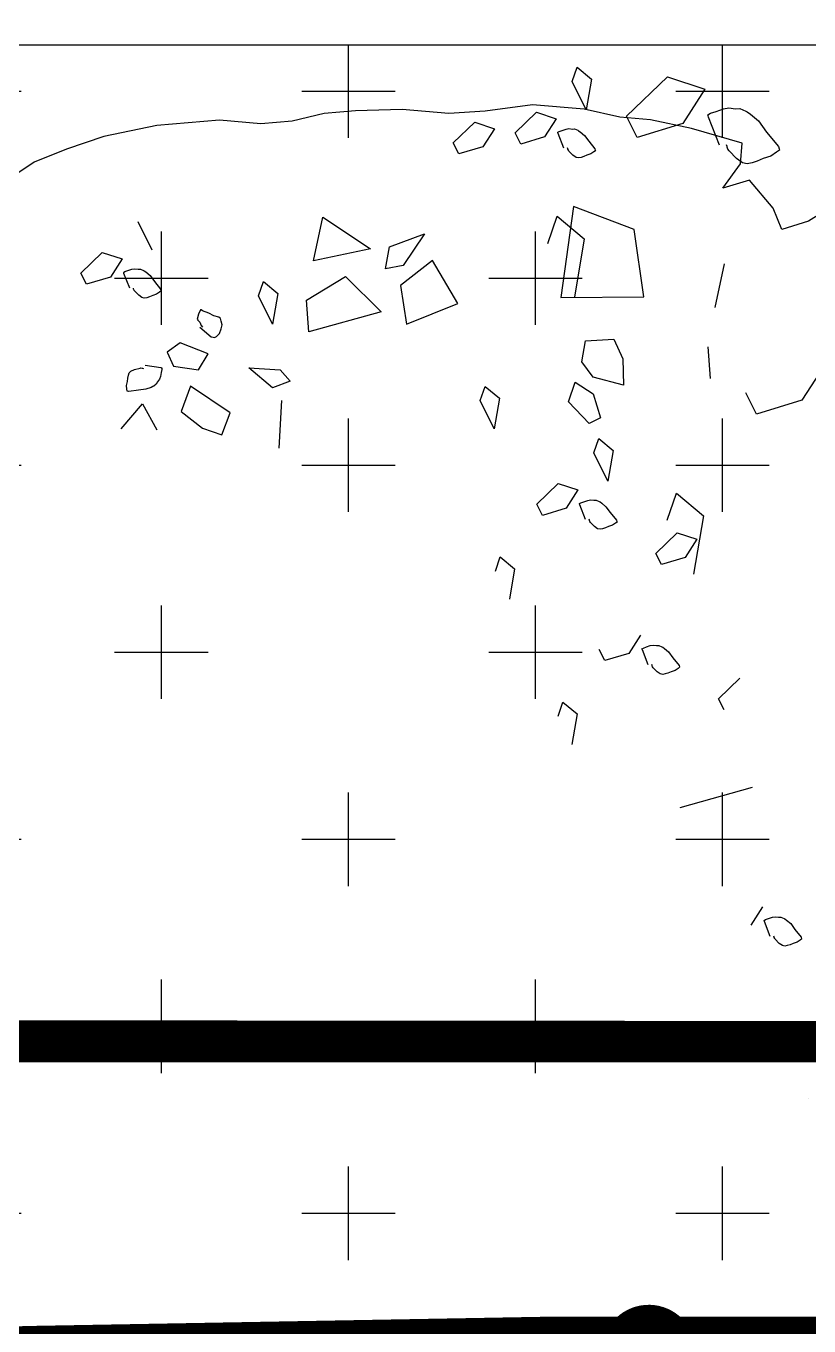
# Model space of a CAD drawing. Header units: metres. Extents: x 71066629 to 71645179, y 84793221 to 85208804.
# Drawn here: x 71262499 to 71265822, y 85023641 to 85029158 of the extents above; entities that cross this region are included whole.
import ezdxf

# ---------------------------------------------------------------- set-up
doc = ezdxf.new("R2010")
doc.units = ezdxf.units.M
doc.header["$LTSCALE"] = 1000
doc.linetypes.add('DASH', pattern=[0.35, 0.25, -0.1])
doc.linetypes.add('HIDDENX2', pattern=[19.049999999999997, 12.7, -6.35])
for name, color, linetype in [('A_SITEP_PLANT', 85, 'Continuous'), ('DIM_SYMB', 3, 'Continuous'), ('G-ANNO-DIMS', 3, 'Continuous'), ('G-BLDG-MULT', 1, 'Continuous'), ('G-BSMT-OTLN', 5, 'HIDDENX2'), ('G-PLTG', 105, 'Continuous')]:
    doc.layers.add(name, color=color, linetype=linetype)

# ---------------------------------------------------------------- blocks, each defined once
blk = doc.blocks.new('A$C1F6C256B')
at = {"layer": 'A_SITEP_PLANT'}
for p, q in [((2401.510426177585, 4975.191479174013), (2407.930817543878, 5017.710252223886)), ((2401.510426177585, 4975.191479174013), (2407.930817543878, 5017.710252223886)), ((2407.930817543878, 5017.710252223886), (2453.721790893527, 4991.481093560869)), ((2407.930817543878, 5017.710252223886), (2453.721790893527, 4991.481093560869)), ((2569.993561667449, 4906.824250661914), (2663.68005020771, 5037.103081630165)), ((2569.993561667449, 4906.824250661914), (2663.68005020771, 5037.103081630165)), ((2663.68005020771, 5037.103081630165), (2774.410378404777, 5022.221250859468)), ((2663.68005020771, 5037.103081630165), (2774.410378404777, 5022.221250859468)), ((2774.410378404777, 5022.221250859468), (2730.285772326635, 4914.960755759064)), ((2774.410378404777, 5022.221250859468), (2730.285772326635, 4914.960755759064)), ((2454.902553832974, 4903.783448294213), (2401.510426177585, 4975.191479174013)), ((2454.902553832974, 4903.783448294213), (2401.510426177585, 4975.191479174013)), ((2453.721790893527, 4991.481093560869), (2454.902553832974, 4903.783448294213)), ((2453.721790893527, 4991.481093560869), (2454.902553832974, 4903.783448294213)), ((2610.765316044272, 4853.044299677596), (2569.993561667449, 4906.824250661914)), ((2610.765316044272, 4853.044299677596), (2569.993561667449, 4906.824250661914)), ((2730.285772326635, 4914.960755759064), (2610.765316044272, 4853.044299677596)), ((2730.285772326635, 4914.960755759064), (2610.765316044272, 4853.044299677596)), ((2268.598551581672, 4803.0183027272), (2317.663881987566, 4871.605297467846)), ((2268.598551581672, 4803.0183027272), (2317.663881987566, 4871.605297467846)), ((2317.663881987566, 4871.605297467846), (2376.017639618134, 4863.611636944319)), ((2317.663881987566, 4871.605297467846), (2376.017639618134, 4863.611636944319)), ((2376.017639618134, 4863.611636944319), (2352.852221867536, 4807.299876707635)), ((2376.017639618134, 4863.611636944319), (2352.852221867536, 4807.299876707635)), ((2101.654908552475, 4743.827216280682), (2150.740403839736, 4812.210175229149)), ((2101.654908552475, 4743.827216280682), (2150.740403839736, 4812.210175229149)), ((2150.740403839736, 4812.210175229149), (2208.87435667665, 4804.400818801892)), ((2150.740403839736, 4812.210175229149), (2208.87435667665, 4804.400818801892)), ((2208.87435667665, 4804.400818801892), (2185.809544323071, 4748.095450630441)), ((2208.87435667665, 4804.400818801892), (2185.809544323071, 4748.095450630441)), ((2290.08416393603, 4774.99425648115), (2268.598551581672, 4803.0183027272)), ((2290.08416393603, 4774.99425648115), (2268.598551581672, 4803.0183027272)), ((2352.852221867536, 4807.299876707635), (2290.08416393603, 4774.99425648115)), ((2352.852221867536, 4807.299876707635), (2290.08416393603, 4774.99425648115)), ((2185.809544323071, 4748.095450630441), (2122.94088112883, 4715.783437331702)), ((2185.809544323071, 4748.095450630441), (2122.94088112883, 4715.783437331702)), ((2122.94088112883, 4715.783437331702), (2101.654908552475, 4743.827216280682)), ((2122.94088112883, 4715.783437331702), (2101.654908552475, 4743.827216280682)), ((2468.451557691209, 4628.532810790173), (2480.293435304426, 4368.487437912496)), ((2649.593127409695, 4595.245668833959), (2468.451557691209, 4628.532810790173)), ((2468.451557691209, 4628.532810790173), (2480.293435304426, 4368.487437912496)), ((2649.593127409695, 4595.245668833959), (2468.451557691209, 4628.532810790173)), ((2416.087467460893, 4512.384427240351), (2428.201976268203, 4592.583113950648)), ((2416.087467460893, 4512.384427240351), (2428.201976268203, 4592.583113950648)), ((2428.201976268203, 4592.583113950648), (2515.347375755257, 4543.386689028528)), ((2428.201976268203, 4592.583113950648), (2515.347375755257, 4543.386689028528)), ((2710.611765227688, 4412.90263561366), (2649.593127409695, 4595.245668833959)), ((2710.611765227688, 4412.90263561366), (2649.593127409695, 4595.245668833959)), ((2515.347375755257, 4543.386689028528), (2517.635213415022, 4375.968482876866)), ((2515.347375755257, 4543.386689028528), (2517.635213415022, 4375.968482876866)), ((2914.379384827917, 4419.892519170855), (2918.250372612733, 4545.519182711025)), ((2914.379384827917, 4419.892519170855), (2918.250372612733, 4545.519182711025)), ((1772.796193548071, 4344.286793615786), (1776.44684280525, 4470.094156815467)), ((1772.796193548071, 4344.286793615786), (1776.44684280525, 4470.094156815467)), ((1776.44684280525, 4470.094156815467), (1925.216935699515, 4407.104360721249)), ((1776.44684280525, 4470.094156815467), (1925.216935699515, 4407.104360721249)), ((1976.965479092091, 4421.930895866885), (2067.647502012551, 4475.811599660199)), ((1976.965479092091, 4421.930895866885), (2067.647502012551, 4475.811599660199)), ((2067.647502012551, 4475.811599660199), (2025.179956994427, 4377.327658508555)), ((2067.647502012551, 4475.811599660199), (2025.179956994427, 4377.327658508555)), ((1977.434468005551, 4358.847254097666), (1976.965479092091, 4421.930895866885)), ((1977.434468005551, 4358.847254097666), (1976.965479092091, 4421.930895866885)), ((1925.216935699515, 4407.104360721249), (1772.796193548071, 4344.286793615786)), ((1925.216935699515, 4407.104360721249), (1772.796193548071, 4344.286793615786)), ((2025.179956994427, 4377.327658508555), (1977.434468005551, 4358.847254097666)), ((2025.179956994427, 4377.327658508555), (1977.434468005551, 4358.847254097666)), ((2104.07241755398, 4406.1650919182), (2027.63783075189, 4319.701429188455)), ((2104.07241755398, 4406.1650919182), (2027.63783075189, 4319.701429188455)), ((2196.152233940084, 4299.531395697152), (2104.07241755398, 4406.1650919182)), ((2196.152233940084, 4299.531395697152), (2104.07241755398, 4406.1650919182)), ((2480.293435304426, 4368.487437912496), (2710.611765227688, 4412.90263561366)), ((2480.293435304426, 4368.487437912496), (2710.611765227688, 4412.90263561366)), ((1318.097973540018, 4291.727245808463), (1264.785407084681, 4363.345617559448)), ((1318.097973540018, 4291.727245808463), (1264.785407084681, 4363.345617559448)), ((1773.80734849954, 4230.676725265425), (1869.935357143113, 4316.458226082236)), ((1773.80734849954, 4230.676725265425), (1869.935357143113, 4316.458226082236)), ((1869.935357143113, 4316.458226082236), (1987.431763018889, 4237.223510480341)), ((1869.935357143113, 4316.458226082236), (1987.431763018889, 4237.223510480341)), ((2027.63783075189, 4319.701429188455), (2064.443349052977, 4215.493948568765)), ((2027.63783075189, 4319.701429188455), (2064.443349052977, 4215.493948568765)), ((2938.011439318653, 4219.691543890629), (2915.491146599816, 4306.288840871392)), ((2938.011439318653, 4219.691543890629), (2915.491146599816, 4306.288840871392)), ((3247.66344381345, 4313.069798164885), (3203.538838111272, 4205.80930233936)), ((3247.66344381345, 4313.069798164885), (3203.538838111272, 4205.80930233936)), ((2064.443349052977, 4215.493948568765), (2196.152233940084, 4299.531395697152)), ((2064.443349052977, 4215.493948568765), (2196.152233940084, 4299.531395697152)), ((2570.429009128479, 4260.041761863453), (2649.210572092387, 4279.767455169029)), ((2570.429009128479, 4260.041761863453), (2649.210572092387, 4279.767455169029)), ((2649.210572092387, 4279.767455169029), (2683.913729761204, 4229.580320525565)), ((2649.210572092387, 4279.767455169029), (2683.913729761204, 4229.580320525565)), ((1131.893351090257, 4190.971924650774), (1180.97796724987, 4259.3547952433)), ((1131.893351090257, 4190.971924650774), (1180.97796724987, 4259.3547952433)), ((1180.97796724987, 4259.3547952433), (1239.312438831316, 4251.565258438088)), ((1180.97796724987, 4259.3547952433), (1239.312438831316, 4251.565258438088)), ((1239.312438831316, 4251.565258438088), (1216.066580242769, 4195.043071364839)), ((1239.312438831316, 4251.565258438088), (1216.066580242769, 4195.043071364839)), ((1637.898983168067, 4218.929307991261), (1644.459270183114, 4261.056954249303)), ((1637.898983168067, 4218.929307991261), (1644.459270183114, 4261.056954249303)), ((1644.459270183114, 4261.056954249303), (1690.110346648668, 4235.218921371096)), ((1644.459270183114, 4261.056954249303), (1690.110346648668, 4235.218921371096)), ((1690.110346648668, 4235.218921371096), (1691.231021595944, 4147.113936168317)), ((1690.110346648668, 4235.218921371096), (1691.231021595944, 4147.113936168317)), ((1796.428245943971, 4144.085819987144), (1773.80734849954, 4230.676725265425)), ((1796.428245943971, 4144.085819987144), (1773.80734849954, 4230.676725265425)), ((1987.431763018889, 4237.223510480341), (1796.428245943971, 4144.085819987144)), ((1987.431763018889, 4237.223510480341), (1796.428245943971, 4144.085819987144)), ((2571.442706688482, 4200.656533966802), (2570.429009128479, 4260.041761863453)), ((2571.442706688482, 4200.656533966802), (2570.429009128479, 4260.041761863453)), ((1216.066580242769, 4195.043071364839), (1153.378962853807, 4162.947876524821)), ((1216.066580242769, 4195.043071364839), (1153.378962853807, 4162.947876524821)), ((1691.231021595944, 4147.113936168317), (1637.898983168067, 4218.929307991261)), ((1691.231021595944, 4147.113936168317), (1637.898983168067, 4218.929307991261)), ((2611.049337843026, 4163.294454775111), (2571.442706688482, 4200.656533966802)), ((2611.049337843026, 4163.294454775111), (2571.442706688482, 4200.656533966802)), ((2683.913729761204, 4229.580320525565), (2699.31791718019, 4156.641287004081)), ((2683.913729761204, 4229.580320525565), (2699.31791718019, 4156.641287004081)), ((3084.018383198593, 4143.892848137825), (3043.246627774381, 4197.672797390115)), ((3084.018383198593, 4143.892848137825), (3043.246627774381, 4197.672797390115)), ((3203.538838111272, 4205.80930233936), (3084.018383198593, 4143.892848137825)), ((3203.538838111272, 4205.80930233936), (3084.018383198593, 4143.892848137825)), ((1153.378962853807, 4162.947876524821), (1131.893351090257, 4190.971924650774)), ((1153.378962853807, 4162.947876524821), (1131.893351090257, 4190.971924650774)), ((2699.31791718019, 4156.641287004081), (2611.049337843026, 4163.294454775111)), ((2699.31791718019, 4156.641287004081), (2611.049337843026, 4163.294454775111)), ((2554.957041518297, 4081.874997740786), (2562.757281511207, 4140.110175499838)), ((2554.957041518297, 4081.874997740786), (2562.757281511207, 4140.110175499838)), ((2562.757281511207, 4140.110175499838), (2619.189912386646, 4116.755115789041)), ((2562.757281511207, 4140.110175499838), (2619.189912386646, 4116.755115789041)), ((2619.189912386646, 4116.755115789041), (2651.475714884524, 4054.187575823249)), ((2619.189912386646, 4116.755115789041), (2651.475714884524, 4054.187575823249)), ((1443.599912244768, 4047.569325305172), (1412.406469291018, 4015.14843804267)), ((1443.599912244768, 4047.569325305172), (1412.406469291018, 4015.14843804267)), ((1527.147797315032, 4031.345237376518), (1443.599912244768, 4047.569325305172)), ((1527.147797315032, 4031.345237376518), (1443.599912244768, 4047.569325305172)), ((2308.553947459033, 4040.52695393315), (2314.913717797434, 4082.634782381909)), ((2308.553947459033, 4040.52695393315), (2314.913717797434, 4082.634782381909)), ((2314.913717797434, 4082.634782381909), (2360.784250413417, 4056.615964093188)), ((2314.913717797434, 4082.634782381909), (2360.784250413417, 4056.615964093188)), ((2360.784250413417, 4056.615964093188), (2361.885453737341, 3968.707979029685)), ((2360.784250413417, 4056.615964093188), (2361.885453737341, 3968.707979029685)), ((2623.541397452646, 4032.809407154972), (2554.957041518297, 4081.874997740786)), ((2623.541397452646, 4032.809407154972), (2554.957041518297, 4081.874997740786)), ((2651.475714884524, 4054.187575823249), (2623.541397452646, 4032.809407154972)), ((2651.475714884524, 4054.187575823249), (2623.541397452646, 4032.809407154972)), ((1412.406469291018, 4015.14843804267), (1437.551128740248, 3979.799049899768)), ((1412.406469291018, 4015.14843804267), (1437.551128740248, 3979.799049899768)), ((1508.979310402123, 3981.800584983721), (1527.147797315032, 4031.345237376518)), ((1508.979310402123, 3981.800584983721), (1527.147797315032, 4031.345237376518)), ((1647.419923582813, 4013.085152197309), (1736.108609650517, 4023.673341547343)), ((1647.419923582813, 4013.085152197309), (1736.108609650517, 4023.673341547343)), ((1724.186749575776, 3970.291618536198), (1647.419923582813, 4013.085152197309)), ((1724.186749575776, 3970.291618536198), (1647.419923582813, 4013.085152197309)), ((1736.108609650517, 4023.673341547343), (1769.497276777867, 3997.028257374565)), ((1736.108609650517, 4023.673341547343), (1769.497276777867, 3997.028257374565)), ((2361.885453737341, 3968.707979029685), (2308.553947459033, 4040.52695393315)), ((2361.885453737341, 3968.707979029685), (2308.553947459033, 4040.52695393315)), ((1437.551128740248, 3979.799049899768), (1508.979310402123, 3981.800584983721)), ((1437.551128740248, 3979.799049899768), (1508.979310402123, 3981.800584983721)), ((1769.497276777867, 3997.028257374565), (1724.186749575776, 3970.291618536198)), ((1769.497276777867, 3997.028257374565), (1724.186749575776, 3970.291618536198)), ((2651.439837909362, 3953.219371749903), (2657.898985685956, 3995.337024030654)), ((2651.439837909362, 3953.219371749903), (2657.898985685956, 3995.337024030654)), ((2657.898985685956, 3995.337024030654), (2703.550062232069, 3969.498990212364)), ((2657.898985685956, 3995.337024030654), (2703.550062232069, 3969.498990212364)), ((1772.943394214439, 3805.556265837862), (1756.487385362038, 3939.290543268115)), ((1772.943394214439, 3805.556265837862), (1756.487385362038, 3939.290543268115)), ((2704.751524082327, 3881.600914530223), (2651.439837909362, 3953.219371749903)), ((2704.751524082327, 3881.600914530223), (2651.439837909362, 3953.219371749903)), ((2703.550062232069, 3969.498990212364), (2704.751524082327, 3881.600914530223)), ((2703.550062232069, 3969.498990212364), (2704.751524082327, 3881.600914530223)), ((1494.476424120192, 3932.00725420806), (1481.948406350101, 3857.120886165416)), ((1494.476424120192, 3932.00725420806), (1481.948406350101, 3857.120886165416)), ((1618.293994075386, 3878.891576869588), (1494.476424120192, 3932.00725420806)), ((1618.293994075386, 3878.891576869588), (1494.476424120192, 3932.00725420806)), ((1606.878234266653, 3813.219474645012), (1618.293994075386, 3878.891576869588)), ((1606.878234266653, 3813.219474645012), (1618.293994075386, 3878.891576869588)), ((2889.340533003852, 3803.23297426384), (2901.455043180846, 3883.431661336625)), ((2889.340533003852, 3803.23297426384), (2901.455043180846, 3883.431661336625)), ((2901.455043180846, 3883.431661336625), (2988.600442453055, 3834.235235904373)), ((2901.455043180846, 3883.431661336625), (2988.600442453055, 3834.235235904373)), ((1323.758009000041, 3777.950554907555), (1370.373561948189, 3859.040769412183)), ((1323.758009000041, 3777.950554907555), (1370.373561948189, 3859.040769412183)), ((1370.373561948189, 3859.040769412183), (1423.29154575523, 3793.454137153924)), ((1370.373561948189, 3859.040769412183), (1423.29154575523, 3793.454137153924)), ((1481.948406350101, 3857.120886165416), (1549.887928289943, 3821.749297759758)), ((1481.948406350101, 3857.120886165416), (1549.887928289943, 3821.749297759758)), ((2518.527083326422, 3781.046109391086), (2567.712490135047, 3849.442495977012)), ((2518.527083326422, 3781.046109391086), (2567.712490135047, 3849.442495977012)), ((2567.712490135047, 3849.442495977012), (2625.845911520708, 3841.629534951964)), ((2567.712490135047, 3849.442495977012), (2625.845911520708, 3841.629534951964)), ((2625.845911520708, 3841.629534951964), (2602.680492481042, 3785.317773869523)), ((2625.845911520708, 3841.629534951964), (2602.680492481042, 3785.317773869523)), ((2988.600442453055, 3834.235235904373), (2990.888280247047, 3666.817029752594)), ((2988.600442453055, 3834.235235904373), (2990.888280247047, 3666.817029752594)), ((1423.29154575523, 3793.454137153924), (1423.29154575523, 3793.454137153924)), ((1423.29154575523, 3793.454137153924), (1423.29154575523, 3793.454137153924)), ((1549.887928289943, 3821.749297759758), (1606.878234266653, 3813.219474645012)), ((1549.887928289943, 3821.749297759758), (1606.878234266653, 3813.219474645012)), ((2539.932255514316, 3752.8116353683), (2518.527083326422, 3781.046109391086)), ((2539.932255514316, 3752.8116353683), (2518.527083326422, 3781.046109391086)), ((2602.680492481042, 3785.317773869523), (2539.932255514316, 3752.8116353683)), ((2602.680492481042, 3785.317773869523), (2539.932255514316, 3752.8116353683)), ((2875.109399620851, 3704.601553278801), (2924.19454682892, 3772.988030268636)), ((2875.109399620851, 3704.601553278801), (2924.19454682892, 3772.988030268636)), ((2924.19454682892, 3772.988030268636), (2982.327968805447, 3765.175068464654)), ((2924.19454682892, 3772.988030268636), (2982.327968805447, 3765.175068464654)), ((2982.327968805447, 3765.175068464654), (2959.262809500564, 3708.873218697176)), ((2982.327968805447, 3765.175068464654), (2959.262809500564, 3708.873218697176)), ((2896.395372197265, 3676.55777462534), (2875.109399620851, 3704.601553278801)), ((2896.395372197265, 3676.55777462534), (2875.109399620851, 3704.601553278801)), ((2959.262809500564, 3708.873218697176), (2896.395372197265, 3676.55777462534)), ((2959.262809500564, 3708.873218697176), (2896.395372197265, 3676.55777462534)), ((2437.726383295318, 3573.965202795051), (2444.086500934093, 3616.069513645605)), ((2437.726383295318, 3573.965202795051), (2444.086500934093, 3616.069513645605)), ((2444.086500934093, 3616.069513645605), (2489.837834556354, 3590.241388778872)), ((2444.086500934093, 3616.069513645605), (2489.837834556354, 3590.241388778872)), ((2489.837834556354, 3590.241388778872), (2491.038949911832, 3502.346830614377)), ((2489.837834556354, 3590.241388778872), (2491.038949911832, 3502.346830614377)), ((2874.303771393374, 3469.32502231386), (2851.138354233583, 3413.013262077322)), ((2874.303771393374, 3469.32502231386), (2851.138354233583, 3413.013262077322)), ((2788.390113802452, 3380.507122072275), (2766.98494260828, 3408.74159609509)), ((2788.390113802452, 3380.507122072275), (2766.98494260828, 3408.74159609509)), ((2851.138354233583, 3413.013262077322), (2788.390113802452, 3380.507122072275)), ((2851.138354233583, 3413.013262077322), (2788.390113802452, 3380.507122072275)), ((3123.567259842647, 3332.297040425852), (3172.652408420341, 3400.683517268044)), ((3123.567259842647, 3332.297040425852), (3172.652408420341, 3400.683517268044)), ((3144.853232284775, 3304.253261262115), (3123.567259842647, 3332.297040425852)), ((3144.853232284775, 3304.253261262115), (3123.567259842647, 3332.297040425852)), ((2686.184243167984, 3201.660689002136), (2692.544361155888, 3243.764999771986)), ((2686.184243167984, 3201.660689002136), (2692.544361155888, 3243.764999771986)), ((2692.544361155888, 3243.764999771986), (2738.295695234672, 3217.936876046821)), ((2692.544361155888, 3243.764999771986), (2738.295695234672, 3217.936876046821)), ((2738.295695234672, 3217.936876046821), (2739.496809354751, 3130.042318902735)), ((2738.295695234672, 3217.936876046821), (2739.496809354751, 3130.042318902735)), ((3262.568453421933, 3102.274084314064), (3071.564936588751, 3009.136392867426)), ((3262.568453421933, 3102.274084314064), (3071.564936588751, 3009.136392867426)), ((3352.939287122514, 2775.824110573827), (3329.773870097008, 2719.512351559272)), ((3352.939287122514, 2775.824110573827), (3329.773870097008, 2719.512351559272))]:
    blk.add_line(p, q, dxfattribs=at)
for points in [[(2843.811531687447, 4873.764345480799), (2798.710410344764, 4946.000647010806), (2797.033873740875, 4949.305962994782), (2795.205793742789, 4952.210631413211), (2802.005248726229, 4957.503947721503), (2816.782506308519, 4965.906563769124), (2836.333518519416, 4976.70259318396), (2850.613490222022, 4982.349607070675), (2869.42830401205, 4983.052236956661), (2881.683588191751, 4985.806214059587), (2899.232022926037, 4981.762411475414), (2903.96293061605, 4980.687332741974), (2913.879305381561, 4975.889184806903), (2939.622754960729, 4961.085291750933), (2967.909675268049, 4934.204909225518), (3008.130344208738, 4899.640419893927), (3011.254035650753, 4893.39955135237), (3012.891146581038, 4890.476007750025), (3005.554317750677, 4882.815562461852), (2991.647415701999, 4869.492037429562), (2972.096403491101, 4858.696008014871), (2956.743359435641, 4848.314901553153), (2943.187296263292, 4841.196761091676), (2930.396313506004, 4836.075820456434), (2916.887531585119, 4836.283302834519), (2898.082790493209, 4845.21663367853), (2873.221564714215, 4862.800643382099), (2869.181911829161, 4866.636963732104), (2865.9420897612, 4872.101781663601), (2865.182106024761, 4873.955011848273), (2862.630779718631, 4878.324106168351)], [(2843.811531687447, 4873.764345480799), (2798.710410344764, 4946.000647010806), (2797.033873740875, 4949.305962994782), (2795.205793742789, 4952.210631413211), (2802.005248726229, 4957.503947721503), (2816.782506308519, 4965.906563769124), (2836.333518519416, 4976.70259318396), (2850.613490222022, 4982.349607070675), (2869.42830401205, 4983.052236956661), (2881.683588191751, 4985.806214059587), (2899.232022926037, 4981.762411475414), (2903.96293061605, 4980.687332741974), (2913.879305381561, 4975.889184806903), (2939.622754960729, 4961.085291750933), (2967.909675268049, 4934.204909225518), (3008.130344208738, 4899.640419893927), (3011.254035650753, 4893.39955135237), (3012.891146581038, 4890.476007750025), (3005.554317750677, 4882.815562461852), (2991.647415701999, 4869.492037429562), (2972.096403491101, 4858.696008014871), (2956.743359435641, 4848.314901553153), (2943.187296263292, 4841.196761091676), (2930.396313506004, 4836.075820456434), (2916.887531585119, 4836.283302834519), (2898.082790493209, 4845.21663367853), (2873.221564714215, 4862.800643382099), (2869.181911829161, 4866.636963732104), (2865.9420897612, 4872.101781663601), (2865.182106024761, 4873.955011848273), (2862.630779718631, 4878.324106168351)], [(3184.00574272417, 4756.546881498769), (3130.018292300636, 4707.10293943109), (3060.049517724489, 4670.847760305129), (3025.15007722727, 4726.075626857579), (2945.10744744417, 4791.814179006964), (2875.039999249333, 4755.551023203414), (2911.633928154304, 4832.615341187833), (2905.87078643858, 4890.923711068404), (2757.206448630023, 4905.771885571652), (2639.156751982402, 4908.671610995429), (2551.794455887866, 4900.036807867116), (2448.359197664133, 4904.583486402611), (2302.586514096067, 4890.175458220649), (2174.312713720719, 4848.159243940259), (2073.761900265294, 4823.450783481036), (1942.616438440862, 4810.488495459605), (1812.916890687891, 4782.897226676054), (1726.894799330679, 4759.624770690134), (1642.305664752203, 4721.926305813075), (1556.382073184126, 4698.663585379749), (1439.765333458432, 4687.137301912531), (1267.807040899759, 4640.801579416671), (1126.351758878562, 4582.712403277168), (1028.699635377969, 4528.748435532529), (945.549205326126, 4476.422053269635), (878.4789468033123, 4410.913125867752)], [(2412.333167061443, 4785.86237144933), (2388.573411482794, 4823.579433632985), (2387.694456846919, 4825.311293612438), (2386.934352882672, 4826.85597661676), (2390.38486858242, 4829.825662556803), (2398.263006460329, 4834.046427947294), (2408.427029140818, 4839.704433883511), (2416.024273018411, 4842.679025754886), (2425.902050247474, 4843.047906407563), (2432.234936198686, 4844.48374800547), (2441.529183761683, 4842.571265513834), (2443.832211729663, 4841.786512769584), (2449.199188038649, 4839.688338958862), (2462.734318040544, 4831.715777674865), (2477.604770223494, 4817.40305928883), (2498.720621357963, 4799.256702438928), (2500.320041962143, 4796.381194413989), (2501.19934418588, 4794.645816694159), (2497.368207456544, 4790.423652346653), (2490.06708386814, 4783.428801600559), (2479.802802524064, 4777.760886264587), (2471.642195602297, 4772.300895956636), (2464.625521249196, 4768.573781607818), (2457.910255249881, 4765.885287754587), (2450.617627229425, 4765.974397060345), (2440.925836788665, 4770.884732156206), (2427.793253312353, 4779.905910340778), (2425.771814879962, 4781.929801069229), (2423.93189114955, 4785.190042912611), (2423.571658057801, 4785.761866854067), (2422.33334998216, 4788.065637717285)], [(2412.333167061443, 4785.86237144933), (2388.573411482794, 4823.579433632985), (2387.694456846919, 4825.311293612438), (2386.934352882672, 4826.85597661676), (2390.38486858242, 4829.825662556803), (2398.263006460329, 4834.046427947294), (2408.427029140818, 4839.704433883511), (2416.024273018411, 4842.679025754886), (2425.902050247474, 4843.047906407563), (2432.234936198686, 4844.48374800547), (2441.529183761683, 4842.571265513834), (2443.832211729663, 4841.786512769584), (2449.199188038649, 4839.688338958862), (2462.734318040544, 4831.715777674865), (2477.604770223494, 4817.40305928883), (2498.720621357963, 4799.256702438928), (2500.320041962143, 4796.381194413989), (2501.19934418588, 4794.645816694159), (2497.368207456544, 4790.423652346653), (2490.06708386814, 4783.428801600559), (2479.802802524064, 4777.760886264587), (2471.642195602297, 4772.300895956636), (2464.625521249196, 4768.573781607818), (2457.910255249881, 4765.885287754587), (2450.617627229425, 4765.974397060345), (2440.925836788665, 4770.884732156206), (2427.793253312353, 4779.905910340778), (2425.771814879962, 4781.929801069229), (2423.93189114955, 4785.190042912611), (2423.571658057801, 4785.761866854067), (2422.33334998216, 4788.065637717285)], [(1275.627086627472, 4173.815905408759), (1251.848739111505, 4211.730054174346), (1250.969436887768, 4213.465432038094), (1250.229151814012, 4214.809597481974), (1253.678788076271, 4217.779196506919), (1261.457894387306, 4221.986621536926), (1271.621917139914, 4227.644627554313), (1279.098735588486, 4230.81334516505), (1289.096590515168, 4230.991617881868), (1295.40965750441, 4232.62797695896), (1304.74354291975, 4230.314459499612), (1307.146829766571, 4229.53961617325), (1312.413894927479, 4227.428015078127), (1325.928858308238, 4219.659489149141), (1340.798430910043, 4205.346683892916), (1361.895342663222, 4187.400931392884), (1363.534401119512, 4184.124388399767), (1364.495022698306, 4182.599524501217), (1360.643187497568, 4178.577790700365), (1353.241805173981, 4171.573030626372), (1343.077782565088, 4165.915024546208), (1334.83585628873, 4160.244520426088), (1327.839000897599, 4156.316888669681), (1321.205054252758, 4153.838908700826), (1313.892607270565, 4154.128535494965), (1304.120377056301, 4158.828443558538), (1290.967974618194, 4168.050139294501), (1288.966355075536, 4169.873512543389), (1287.246509114339, 4172.943146307225), (1286.767425493919, 4173.702147376811), (1285.607450586278, 4176.219689219026)], [(1275.627086627472, 4173.815905408759), (1251.848739111505, 4211.730054174346), (1250.969436887768, 4213.465432038094), (1250.229151814012, 4214.809597481974), (1253.678788076271, 4217.779196506919), (1261.457894387306, 4221.986621536926), (1271.621917139914, 4227.644627554313), (1279.098735588486, 4230.81334516505), (1289.096590515168, 4230.991617881868), (1295.40965750441, 4232.62797695896), (1304.74354291975, 4230.314459499612), (1307.146829766571, 4229.53961617325), (1312.413894927479, 4227.428015078127), (1325.928858308238, 4219.659489149141), (1340.798430910043, 4205.346683892916), (1361.895342663222, 4187.400931392884), (1363.534401119512, 4184.124388399767), (1364.495022698306, 4182.599524501217), (1360.643187497568, 4178.577790700365), (1353.241805173981, 4171.573030626372), (1343.077782565088, 4165.915024546208), (1334.83585628873, 4160.244520426088), (1327.839000897599, 4156.316888669681), (1321.205054252758, 4153.838908700826), (1313.892607270565, 4154.128535494965), (1304.120377056301, 4158.828443558538), (1290.967974618194, 4168.050139294501), (1288.966355075536, 4169.873512543389), (1287.246509114339, 4172.943146307225), (1286.767425493919, 4173.702147376811), (1285.607450586278, 4176.219689219026)], [(1490.44396796485, 4101.774085758516), (1527.344340312586, 4080.534451371496), (1532.834069900273, 4080.267145426624), (1536.381004613184, 4080.212768221071), (1538.124446159345, 4080.992517290317), (1541.914496335609, 4083.590809898218), (1543.68008476618, 4086.1950350923), (1548.317131029209, 4093.530447860365), (1551.278625171632, 4107.58444686691), (1551.632291299175, 4119.35237497298), (1547.336139428313, 4129.044460892095), (1543.998217826185, 4136.202617039031), (1538.752483211516, 4139.122679577442), (1523.566838828207, 4140.253938091279), (1508.525562902505, 4145.036935877899), (1489.676461344469, 4148.434742356884), (1485.230405518261, 4150.425014833804), (1483.628024628153, 4150.266637093155), (1480.486995974498, 4137.004798532697), (1479.288130049361, 4122.521139171062), (1480.948171536555, 4120.05657557727), (1487.975536992541, 4115.490320378478), (1493.155362588121, 4107.100434102089), (1498.459390019532, 4102.56632215617)], [(1490.44396796485, 4101.774085758516), (1527.344340312586, 4080.534451371496), (1532.834069900273, 4080.267145426624), (1536.381004613184, 4080.212768221071), (1538.124446159345, 4080.992517290317), (1541.914496335609, 4083.590809898218), (1543.68008476618, 4086.1950350923), (1548.317131029209, 4093.530447860365), (1551.278625171632, 4107.58444686691), (1551.632291299175, 4119.35237497298), (1547.336139428313, 4129.044460892095), (1543.998217826185, 4136.202617039031), (1538.752483211516, 4139.122679577442), (1523.566838828207, 4140.253938091279), (1508.525562902505, 4145.036935877899), (1489.676461344469, 4148.434742356884), (1485.230405518261, 4150.425014833804), (1483.628024628153, 4150.266637093155), (1480.486995974498, 4137.004798532697), (1479.288130049361, 4122.521139171062), (1480.948171536555, 4120.05657557727), (1487.975536992541, 4115.490320378478), (1493.155362588121, 4107.100434102089), (1498.459390019532, 4102.56632215617)], [(1357.655395998212, 3967.248833671154), (1402.396260361944, 3969.038783930184), (1404.119598314923, 3969.00664058706), (1405.942315493478, 3968.984319783165), (1406.798838613148, 3964.415573714272), (1406.548391434597, 3955.691440926196), (1406.294452192378, 3943.929817555909), (1405.282736980764, 3935.73787074053), (1400.465055309353, 3927.166193862737), (1398.554218983685, 3920.910142390785), (1392.27462220093, 3913.813782051526), (1390.309680297214, 3912.202234639263), (1385.797715451452, 3908.72268330594), (1372.304766496353, 3900.91336235404), (1352.443665095314, 3895.106812188489), (1326.226651276928, 3886.03985722363), (1322.780854808923, 3886.104230834055), (1320.977077083197, 3885.925947225653), (1319.320527515258, 3891.428001303022), (1316.827273933042, 3901.298283906246), (1317.081213175145, 3913.059907204908), (1316.411556208448, 3922.907956080773), (1316.62120153819, 3931.020627021062), (1317.751482790278, 3938.012986834307), (1321.404248933599, 3944.039808435017), (1330.507454616658, 3950.196841057303), (1345.000947489636, 3957.092672944884), (1347.666536471748, 3957.761089935521), (1351.213471184019, 3957.706712658226), (1352.114920292574, 3957.795811000339), (1354.77899768966, 3957.455248996645)], [(1357.655395998212, 3967.248833671154), (1402.396260361944, 3969.038783930184), (1404.119598314923, 3969.00664058706), (1405.942315493478, 3968.984319783165), (1406.798838613148, 3964.415573714272), (1406.548391434597, 3955.691440926196), (1406.294452192378, 3943.929817555909), (1405.282736980764, 3935.73787074053), (1400.465055309353, 3927.166193862737), (1398.554218983685, 3920.910142390785), (1392.27462220093, 3913.813782051526), (1390.309680297214, 3912.202234639263), (1385.797715451452, 3908.72268330594), (1372.304766496353, 3900.91336235404), (1352.443665095314, 3895.106812188489), (1326.226651276928, 3886.03985722363), (1322.780854808923, 3886.104230834055), (1320.977077083197, 3885.925947225653), (1319.320527515258, 3891.428001303022), (1316.827273933042, 3901.298283906246), (1317.081213175145, 3913.059907204908), (1316.411556208448, 3922.907956080773), (1316.62120153819, 3931.020627021062), (1317.751482790278, 3938.012986834307), (1321.404248933599, 3944.039808435017), (1330.507454616658, 3950.196841057303), (1345.000947489636, 3957.092672944884), (1347.666536471748, 3957.761089935521), (1351.213471184019, 3957.706712658226), (1352.114920292574, 3957.795811000339), (1354.77899768966, 3957.455248996645)], [(2662.281517032068, 3763.689660264267), (2638.603428251867, 3801.613718501845), (2637.723246590642, 3803.349009513768), (2636.763504593051, 3804.873960354162), (2640.333218481334, 3807.6529514344), (2648.091278733395, 3812.064324904699), (2658.355560149532, 3817.732240312879), (2665.852545219707, 3820.696922559291), (2675.730322448828, 3821.065803364967), (2682.164346716483, 3822.511641358666), (2691.377274997125, 3820.388644919818), (2693.861001473561, 3819.824228598795), (2699.067098235945, 3817.305200884963), (2712.582409276045, 3809.533157080499), (2727.433042424906, 3795.420956236922), (2748.548893630854, 3777.2745993961), (2750.188831596927, 3773.998143408069), (2751.048314858694, 3772.463282951765), (2747.196479729435, 3768.44154916014), (2739.895356141671, 3761.446698557964), (2729.631074725476, 3755.778783068847), (2721.570726538776, 3750.328702241939), (2714.45379345055, 3746.591678556142), (2707.738527451235, 3743.903184631054), (2700.646417044918, 3744.0121129076), (2690.773927951872, 3748.702111553023), (2677.721784392663, 3757.933716697939), (2675.600966590399, 3759.947784806253), (2673.900060081971, 3762.816814310791), (2673.501068503422, 3763.789760063403), (2672.161622183572, 3766.08353459352)], [(2662.281517032068, 3763.689660264267), (2638.603428251867, 3801.613718501845), (2637.723246590642, 3803.349009513768), (2636.763504593051, 3804.873960354162), (2640.333218481334, 3807.6529514344), (2648.091278733395, 3812.064324904699), (2658.355560149532, 3817.732240312879), (2665.852545219707, 3820.696922559291), (2675.730322448828, 3821.065803364967), (2682.164346716483, 3822.511641358666), (2691.377274997125, 3820.388644919818), (2693.861001473561, 3819.824228598795), (2699.067098235945, 3817.305200884963), (2712.582409276045, 3809.533157080499), (2727.433042424906, 3795.420956236922), (2748.548893630854, 3777.2745993961), (2750.188831596927, 3773.998143408069), (2751.048314858694, 3772.463282951765), (2747.196479729435, 3768.44154916014), (2739.895356141671, 3761.446698557964), (2729.631074725476, 3755.778783068847), (2721.570726538776, 3750.328702241939), (2714.45379345055, 3746.591678556142), (2707.738527451235, 3743.903184631054), (2700.646417044918, 3744.0121129076), (2690.773927951872, 3748.702111553023), (2677.721784392663, 3757.933716697939), (2675.600966590399, 3759.947784806253), (2673.900060081971, 3762.816814310791), (2673.501068503422, 3763.789760063403), (2672.161622183572, 3766.08353459352)], [(2910.739376905549, 3391.385147480207), (2887.061288268597, 3429.309205735656), (2886.181106535718, 3431.044496666524), (2885.221364538768, 3432.569447578804), (2888.791078426526, 3435.348438659276), (2896.549138678471, 3439.759812057251), (2906.813420094608, 3445.427727465547), (2914.310405237018, 3448.392409865308), (2924.188182466082, 3448.761290526833), (2930.622206589848, 3450.207128511305), (2939.835134942201, 3448.084132072371), (2942.318861418637, 3447.519715751958), (2947.524958108843, 3445.000688100641), (2961.040269221121, 3437.228644233517), (2975.890902441519, 3423.116443398787), (2997.006753575988, 3404.970086549118), (2998.646691542003, 3401.693630560854), (2999.506174875424, 3400.158770185488), (2995.654339674686, 3396.13703645661), (2988.353216086747, 3389.142185710866), (2978.088934598374, 3383.474270284671), (2970.028586556029, 3378.024189403921), (2962.91165346792, 3374.287165718124), (2956.196387468488, 3371.598671864893), (2949.104276918515, 3371.707600051421), (2939.231787969184, 3376.397598786862), (2926.179644266144, 3385.629203850695), (2924.058826463879, 3387.643271950219), (2922.357919955568, 3390.512301454612), (2921.958928520559, 3391.485247297125), (2920.619482201, 3393.779021755385)], [(2910.739376905549, 3391.385147480207), (2887.061288268597, 3429.309205735656), (2886.181106535718, 3431.044496666524), (2885.221364538768, 3432.569447578804), (2888.791078426526, 3435.348438659276), (2896.549138678471, 3439.759812057251), (2906.813420094608, 3445.427727465547), (2914.310405237018, 3448.392409865308), (2924.188182466082, 3448.761290526833), (2930.622206589848, 3450.207128511305), (2939.835134942201, 3448.084132072371), (2942.318861418637, 3447.519715751958), (2947.524958108843, 3445.000688100641), (2961.040269221121, 3437.228644233517), (2975.890902441519, 3423.116443398787), (2997.006753575988, 3404.970086549118), (2998.646691542003, 3401.693630560854), (2999.506174875424, 3400.158770185488), (2995.654339674686, 3396.13703645661), (2988.353216086747, 3389.142185710866), (2978.088934598374, 3383.474270284671), (2970.028586556029, 3378.024189403921), (2962.91165346792, 3374.287165718124), (2956.196387468488, 3371.598671864893), (2949.104276918515, 3371.707600051421), (2939.231787969184, 3376.397598786862), (2926.179644266144, 3385.629203850695), (2924.058826463879, 3387.643271950219), (2922.357919955568, 3390.512301454612), (2921.958928520559, 3391.485247297125), (2920.619482201, 3393.779021755385)], [(3389.374893132947, 2697.884236854501), (3365.696804352163, 2735.808295245079), (3364.816622763116, 2737.54358604108), (3363.856880694046, 2739.068537016341), (3367.426594510093, 2741.847528087645), (3375.184654834098, 2746.258901494788), (3385.44893625041, 2751.926816903084), (3392.945921320585, 2754.891499230668), (3402.823698549648, 2755.260379883228), (3409.257722817362, 2756.706217957952), (3418.470651025768, 2754.583221509937), (3420.954377574381, 2754.018805198226), (3426.160474336823, 2751.499777475052), (3439.675785376283, 2743.727733671083), (3454.526418525086, 2729.615532827506), (3475.642269803968, 2711.469175923761), (3477.282207697223, 2708.192719998188), (3478.14169095899, 2706.657859541854), (3474.289855902549, 2702.636125831399), (3466.988732242491, 2695.641275148402), (3456.724450826354, 2689.973359731172), (3448.664102639596, 2684.523278904497), (3441.547169551486, 2680.786255083338), (3434.831903552055, 2678.09776130243), (3427.739793145797, 2678.206689497805), (3417.86730405275, 2682.896688224282), (3404.815160493541, 2692.128293297458), (3402.694342691277, 2694.142361468694), (3400.993436182966, 2697.011390900996), (3400.594444604125, 2697.984336806636), (3399.254998356628, 2700.278111192805)], [(3389.374893132947, 2697.884236854501), (3365.696804352163, 2735.808295245079), (3364.816622763116, 2737.54358604108), (3363.856880694046, 2739.068537016341), (3367.426594510093, 2741.847528087645), (3375.184654834098, 2746.258901494788), (3385.44893625041, 2751.926816903084), (3392.945921320585, 2754.891499230668), (3402.823698549648, 2755.260379883228), (3409.257722817362, 2756.706217957952), (3418.470651025768, 2754.583221509937), (3420.954377574381, 2754.018805198226), (3426.160474336823, 2751.499777475052), (3439.675785376283, 2743.727733671083), (3454.526418525086, 2729.615532827506), (3475.642269803968, 2711.469175923761), (3477.282207697223, 2708.192719998188), (3478.14169095899, 2706.657859541854), (3474.289855902549, 2702.636125831399), (3466.988732242491, 2695.641275148402), (3456.724450826354, 2689.973359731172), (3448.664102639596, 2684.523278904497), (3441.547169551486, 2680.786255083338), (3434.831903552055, 2678.09776130243), (3427.739793145797, 2678.206689497805), (3417.86730405275, 2682.896688224282), (3404.815160493541, 2692.128293297458), (3402.694342691277, 2694.142361468694), (3400.993436182966, 2697.011390900996), (3400.594444604125, 2697.984336806636), (3399.254998356628, 2700.278111192805)]]:
    blk.add_lwpolyline(points, dxfattribs=at)
for points in [[(2569.993560864765, 4906.824253742583), (2569.993560864765, 4906.824253742583)], [(2569.993560864765, 4906.824253742583), (2569.993560864765, 4906.824253742583)], [(2268.598551228235, 4803.018305770966), (2268.598551228235, 4803.018305770966)], [(2268.598551228235, 4803.018305770966), (2268.598551228235, 4803.018305770966)], [(2101.654906821845, 4743.827219470113), (2101.654906821845, 4743.827219470113)], [(2101.654906821845, 4743.827219470113), (2101.654906821845, 4743.827219470113)], [(3043.246627348301, 4197.672800753062), (3043.246627348301, 4197.672800753062)], [(3043.246627348301, 4197.672800753062), (3043.246627348301, 4197.672800753062)], [(1131.89335030329, 4190.971926654224), (1131.89335030329, 4190.971926654224)], [(1131.89335030329, 4190.971926654224), (1131.89335030329, 4190.971926654224)], [(2518.527082309127, 3781.046112137439), (2518.527082309127, 3781.046112137439)], [(2518.527082309127, 3781.046112137439), (2518.527082309127, 3781.046112137439)], [(2875.109398677596, 3704.601556351845), (2875.109398677596, 3704.601556351845)], [(2875.109398677596, 3704.601556351845), (2875.109398677596, 3704.601556351845)], [(2766.984942326322, 3408.741599371133), (2766.984942326322, 3408.741599371133)], [(2766.984942326322, 3408.741599371133), (2766.984942326322, 3408.741599371133)], [(3123.56725855032, 3332.297043648461), (3123.56725855032, 3332.297043648461)], [(3123.56725855032, 3332.297043648461), (3123.56725855032, 3332.297043648461)], [(3579.971017087461, 2266.642085039843), (3579.971017087461, 2266.642085039843)], [(3579.971017087461, 2266.642085039843), (3579.971017087461, 2266.642085039843)]]:
    blk.add_lwpolyline(points, close=True, dxfattribs=at)

msp = doc.modelspace()

# ---------------------------------------------------------------- hatches: boundary and pattern name
at = {"layer": 'G-PLTG'}
h = msp.add_hatch(dxfattribs=at)
h.set_pattern_fill('CROSS', color=256, scale=500, style=0)
h.set_pattern_definition([(0, (0, 0), (793.75, 793.75), [396.875, -1190.625]), (90, (198.4375, -198.4375), (-793.75, 793.75), [396.875, -1190.625])])
h.paths.add_polyline_path([(71288570.55134961, 85061443.37060535), (71260191.58164696, 85056948.58337198), (71260191.58164696, 85020234.32655975), (71266949.5167804, 85020531.79929733), (71295087.5225633, 85020296.83383997)])

# ---------------------------------------------------------------- linework, layer by layer
at = {"layer": 'DIM_SYMB'}
msp.add_lwpolyline([(71246113.58592606, 85029078.24092638), (71277147.1408577, 85029078.24092638), (71281861.7965126, 85021464.56253748)], dxfattribs=at)
msp.add_lwpolyline([(71246113.58592606, 85029078.24092638), (71277147.1408577, 85029078.24092638), (71281861.7965126, 85021464.56253748)], dxfattribs=at)
at = {"layer": 'G-ANNO-DIMS', "const_width": 200}
for points in [[(71265097.7560859, 85023620.78319637, 1), (71265187.0152713, 85023441.80610897, 1)], [(71265174.06964283, 85023626.14256467, 1), (71265110.70171438, 85023436.44674067, 1)]]:
    msp.add_lwpolyline(points, format="xyb", close=True, dxfattribs=at)
at = {"layer": 'G-BLDG-MULT', "linetype": 'DASH', "ltscale": 5, "const_width": 300.0000142492354}
msp.add_lwpolyline([(71161602.70693433, 85145688.31245755), (71151769.04155725, 85135842.89076324), (71150398.1689868, 85065649.06076373), (71146812.78053093, 85035713.26747468), (71146233.69430053, 85006062.3948905), (71245759.10555162, 85021940.93779875), (71249143.57324001, 85022434.2386127), (71251367.8374273, 85022708.2980563), (71253589.57634135, 85022942.61597875), (71255814.98808573, 85023138.18720043), (71258043.51324026, 85023294.68018903), (71260274.44722323, 85023412.61750309), (71262506.99921297, 85023491.24433407), (71264740.7748237, 85023531.18229197), (71266961.69721334, 85023531.80365069), (71370294.91367571, 85022668.87539808), (71465841.78936413, 85021663.95444943), (71464181.04036027, 85083096.6964794), (71462703.25639734, 85137771.71238172), (71452467.57294372, 85147498.85738169), (71382301.55732763, 85146338.36337337), (71352256.1487488, 85148841.7812107), (71193416.31141314, 85146214.49663629)], close=True, dxfattribs=at)
at = {"layer": 'G-BSMT-OTLN', "ltscale": 0.1, "const_width": 200}
msp.add_lwpolyline([(71157191.58090669, 85140759.55333252), (71157191.58090669, 85135259.55333154), (71153991.5812761, 85135259.55333154), (71153991.58127633, 85005669.52005905), (71165691.58195624, 85007522.61812352), (71165691.58119047, 85013394.9157322), (71238076.46104214, 85024859.55444618), (71460791.5816469, 85024859.55444579), (71460791.58164707, 85127259.5534181), (71457591.58201651, 85127259.5534181), (71457591.58201635, 85140759.5547513)], close=True, dxfattribs=at)

# ---------------------------------------------------------------- block references
at = {"layer": 'A_SITEP_PLANT', "xscale": 1.5, "yscale": 1.5, "zscale": 1.5, "rotation": 349.5909808288326}
msp.add_blockref('A$C1F6C256B', (71259926.5782096, 85022233.2589381), dxfattribs=at)

doc.saveas('drawing.dxf')
